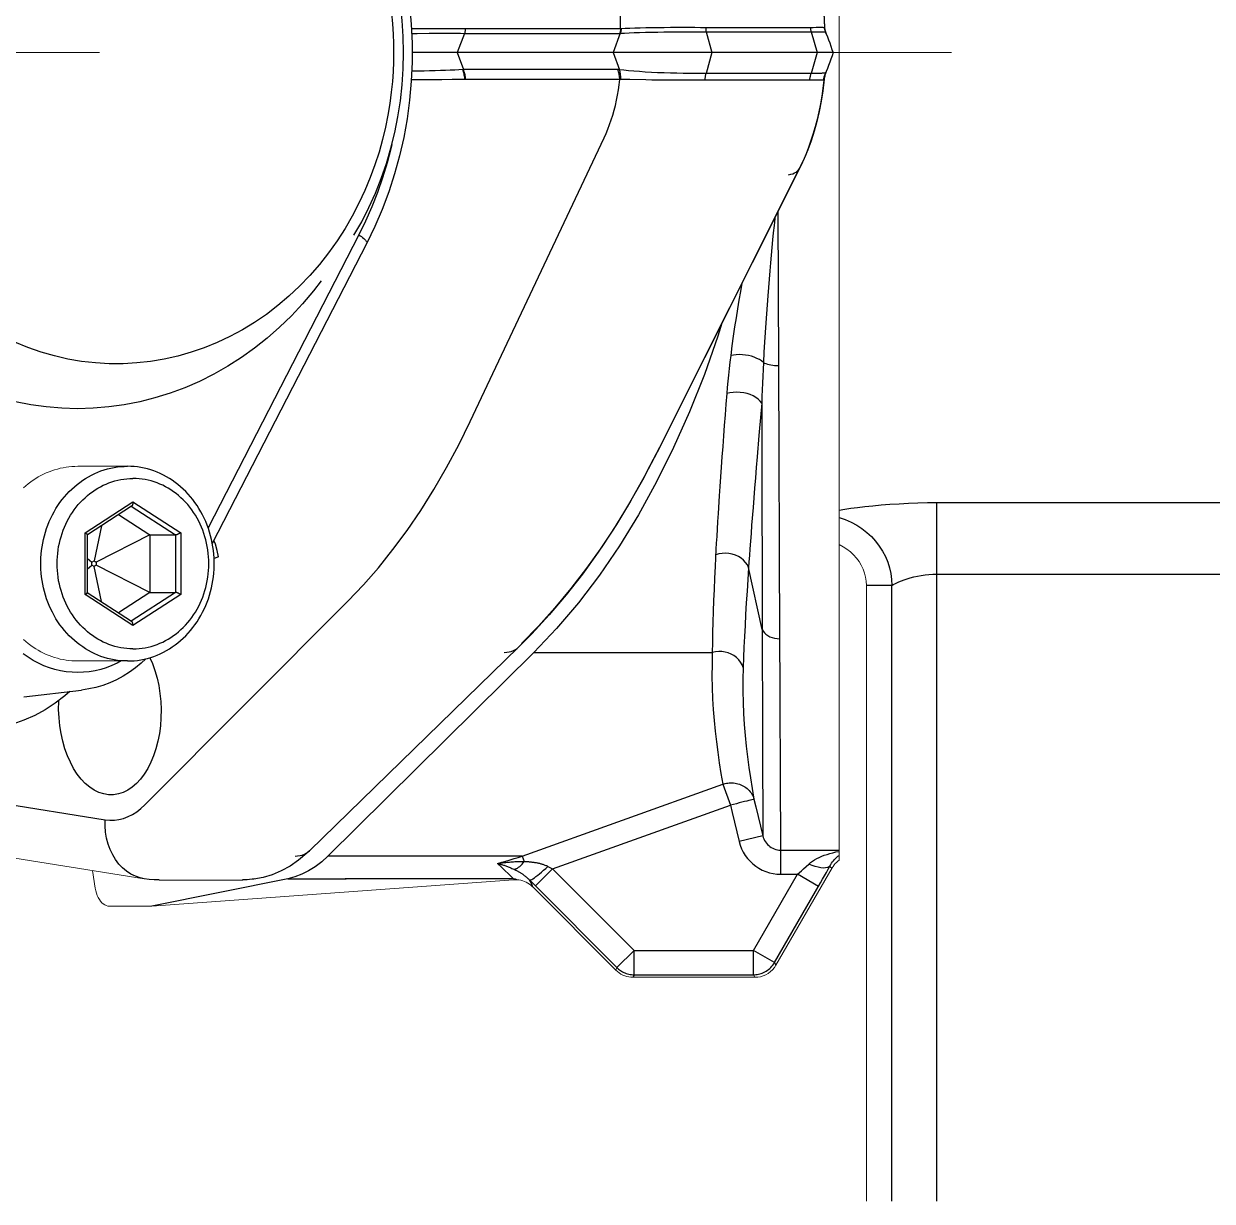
# Model space of a CAD drawing. Header units: millimetres. Extents: x -9869 to 940, y 100 to 694.
# Drawn here: x 488.074 to 488.771, y 176.056 to 176.747 of the extents above; entities that cross this region are included whole.
import ezdxf

# ---------------------------------------------------------------- set-up
doc = ezdxf.new("R2010")
doc.units = ezdxf.units.MM
doc.linetypes.add('CENTER', pattern=[2, 1.25, -0.25, 0.25, -0.25])
for name, color, linetype, lineweight in [('CL', 1, 'CENTER', 9), ('DTM_AXIS', 7, 'Continuous', 9), ('OUTLINE', 6, 'Continuous', 9)]:
    doc.layers.add(name, color=color, linetype=linetype, lineweight=lineweight)

msp = doc.modelspace()

# ---------------------------------------------------------------- linework, layer by layer
at = {"color": 9, "linetype": 'Continuous'}
for p, q in [((488.42412, 176.74467), (488.41592, 177.21045)), ((488.30141, 176.74457), (488.30843, 176.74462)), ((488.30843, 176.74462), (488.31552, 176.74466)), ((488.31552, 176.74466), (488.32216, 176.74468)), ((488.32216, 176.74468), (488.32806, 176.74468)), ((488.33299, 176.74467), (488.42412, 176.74467)), ((488.42412, 176.74467), (488.42443, 176.74467)), ((488.47409, 176.74526), (488.53544, 176.74526)), ((488.53727, 176.7453), (488.53899, 176.74533)), ((488.53899, 176.74533), (488.53978, 176.74533)), ((488.53978, 176.74533), (488.54052, 176.74534)), ((488.54052, 176.74534), (488.54119, 176.74534)), ((488.54119, 176.74534), (488.5418, 176.74533)), ((488.54375, 176.74525), (488.54388, 176.74525)), ((488.33252, 176.74177), (488.3283, 176.73045)), ((488.33252, 176.74177), (488.42359, 176.74178)), ((488.42396, 176.74179), (488.41974, 176.73045)), ((488.42359, 176.74178), (488.42396, 176.74179)), ((488.47431, 176.74262), (488.53602, 176.74261)), ((488.47431, 176.74262), (488.47773, 176.73045)), ((488.53602, 176.74261), (488.53943, 176.73045)), ((488.53738, 176.74266), (488.53827, 176.74268)), ((488.53827, 176.74268), (488.53954, 176.7427)), ((488.53954, 176.7427), (488.54033, 176.74271)), ((488.54033, 176.74271), (488.54107, 176.74271)), ((488.54107, 176.74271), (488.54175, 176.74271)), ((488.54427, 176.7426), (488.54437, 176.74259)), ((488.54437, 176.74258), (488.54444, 176.74258)), ((488.54437, 176.74258), (488.54487, 176.74151)), ((488.3283, 176.73045), (488.332, 176.7205)), ((488.41974, 176.73045), (488.42346, 176.72046)), ((488.47773, 176.73045), (488.47432, 176.7183)), ((488.53943, 176.73045), (488.53602, 176.7183)), ((488.332, 176.7205), (488.33145, 176.72048)), ((488.42256, 176.7205), (488.332, 176.7205)), ((488.53602, 176.7183), (488.47432, 176.7183)), ((488.54106, 176.71825), (488.54051, 176.71824)), ((488.54158, 176.71827), (488.54106, 176.71825)), ((488.54434, 176.71822), (488.54454, 176.71869)), ((488.33306, 176.71471), (488.33272, 176.71469)), ((488.42362, 176.71472), (488.33306, 176.71471)), ((488.53514, 176.71429), (488.47375, 176.71428)), ((488.53708, 176.71424), (488.53514, 176.71429)), ((488.53834, 176.71422), (488.53708, 176.71424)), ((488.54341, 176.71431), (488.54334, 176.71432)), ((488.54353, 176.7143), (488.54341, 176.71431)), ((488.33589, 176.51407), (488.41449, 176.68047)), ((488.53259, 176.67013), (488.53089, 176.66623)), ((488.5291, 176.66247), (488.44558, 176.49606)), ((488.53089, 176.66623), (488.5291, 176.66247)), ((488.5291, 176.66247), (488.52956, 176.66332)), ((488.51645, 176.63718), (488.51682, 176.54687)), ((488.27048, 176.62355), (488.18201, 176.45155)), ((488.51682, 176.54687), (488.51747, 176.38654)), ((488.50695, 176.52483), (488.5064, 176.51851)), ((488.5064, 176.51851), (488.50533, 176.50588)), ((488.44558, 176.49606), (488.44711, 176.4989)), ((488.10986, 176.44877), (488.13791, 176.46695)), ((488.13791, 176.46695), (488.16597, 176.44877)), ((488.60984, 176.46644), (488.95548, 176.46644)), ((488.60984, 176.05647), (488.60984, 176.46644)), ((488.13694, 176.46427), (488.16289, 176.44745)), ((488.10986, 176.41241), (488.10986, 176.44877)), ((488.16289, 176.44745), (488.16289, 176.41373)), ((488.16597, 176.44877), (488.16597, 176.41241)), ((488.18816, 176.43465), (488.18549, 176.43357)), ((488.50726, 176.39199), (488.49928, 176.4284)), ((488.60984, 176.42452), (488.95548, 176.42452)), ((488.58336, 176.41784), (488.56839, 176.41784)), ((488.13791, 176.39424), (488.10986, 176.41241)), ((488.16289, 176.41373), (488.13694, 176.39692)), ((488.16597, 176.41241), (488.13791, 176.39424)), ((488.1449, 176.28907), (488.26408, 176.40855)), ((488.37321, 176.3785), (488.47797, 176.37849)), ((488.51755, 176.36579), (488.51758, 176.35886)), ((488.51758, 176.35886), (488.51764, 176.34506)), ((488.50741, 176.33168), (488.50745, 176.31886)), ((487.87714, 176.31917), (488.12156, 176.28033)), ((488.50745, 176.31886), (488.50749, 176.30664)), ((488.51775, 176.31801), (488.51786, 176.29303)), ((488.50749, 176.30664), (488.50754, 176.29012)), ((488.36643, 176.25902), (488.48417, 176.30118)), ((488.48417, 176.30118), (488.48857, 176.28891)), ((488.50243, 176.2923), (488.5035, 176.28793)), ((488.51786, 176.29303), (488.51794, 176.2771)), ((488.38421, 176.25154), (488.48857, 176.28891)), ((488.48857, 176.28891), (488.48963, 176.28454)), ((488.48963, 176.28454), (488.49376, 176.26755)), ((488.5035, 176.28793), (488.50763, 176.27091)), ((488.50754, 176.29012), (488.5076, 176.27696)), ((488.5076, 176.27696), (488.50763, 176.27091)), ((488.51794, 176.2771), (488.51799, 176.26862)), ((488.50763, 176.27091), (488.49376, 176.26755)), ((488.51799, 176.26862), (488.51804, 176.26252)), ((488.36643, 176.25902), (488.25237, 176.25902)), ((488.36644, 176.25902), (488.36757, 176.25585)), ((488.51804, 176.26252), (488.55246, 176.26252)), ((488.51804, 176.26252), (488.51804, 176.24834)), ((488.55057, 176.2614), (488.55246, 176.26175)), ((488.35188, 176.25472), (488.35298, 176.25487)), ((488.35298, 176.25487), (488.35417, 176.25503)), ((488.37412, 176.24146), (488.38421, 176.25154)), ((488.38144, 176.25296), (488.38421, 176.25154)), ((488.38421, 176.25154), (488.4321, 176.20364)), ((488.53146, 176.25143), (488.53468, 176.25433)), ((488.20494, 176.24506), (488.20224, 176.24496)), ((488.20916, 176.24563), (488.20494, 176.24506)), ((488.22882, 176.24568), (488.26303, 176.24568)), ((488.36132, 176.24557), (488.35951, 176.24738)), ((488.37059, 176.24502), (488.37412, 176.24146)), ((488.50212, 176.20364), (488.52792, 176.24834)), ((488.51804, 176.24834), (488.52792, 176.24834)), ((488.54027, 176.24121), (488.52792, 176.24834)), ((488.37412, 176.24146), (488.42202, 176.19356)), ((488.42202, 176.19356), (488.4321, 176.20364)), ((488.4321, 176.20364), (488.50212, 176.20364)), ((488.4321, 176.18938), (488.4321, 176.20364)), ((488.50212, 176.18938), (488.50212, 176.20364)), ((488.51447, 176.19651), (488.50212, 176.20364)), ((488.51447, 176.19651), (488.51535, 176.19498)), ((488.4321, 176.18938), (488.43147, 176.18785)), ((488.4321, 176.18938), (488.50212, 176.18938))]:
    msp.add_line(p, q, dxfattribs=at)
at = {"color": 7, "linetype": 'Continuous'}
for p, q in [((488.52428, 177.21117), (488.54388, 176.74525)), ((488.54487, 176.74151), (488.54444, 176.74258)), ((488.54487, 176.74151), (488.54555, 176.73976)), ((488.3283, 176.73045), (488.30179, 176.73045)), ((488.5489, 176.73045), (488.3283, 176.73045)), ((488.54487, 176.7194), (488.54463, 176.71881)), ((488.54369, 176.7155), (488.5436, 176.71491)), ((488.5319, 176.66832), (488.5296, 176.6634)), ((488.44711, 176.4989), (488.52956, 176.66332)), ((488.27515, 176.61865), (488.18446, 176.44237)), ((488.44557, 176.49607), (488.43862, 176.48267)), ((488.43976, 176.48478), (488.44711, 176.4989)), ((488.45529, 176.49868), (488.4453, 176.47854)), ((488.43692, 176.47953), (488.42862, 176.46495)), ((488.43803, 176.48158), (488.42996, 176.46723)), ((488.43976, 176.48478), (488.43692, 176.47953)), ((488.42996, 176.46723), (488.42168, 176.4536)), ((488.13713, 176.46439), (488.11114, 176.44755)), ((488.12936, 176.45935), (488.14772, 176.44745)), ((488.42862, 176.46495), (488.41998, 176.4509)), ((488.11934, 176.45286), (488.11508, 176.43228)), ((488.42168, 176.4536), (488.41308, 176.44049)), ((488.11111, 176.4476), (488.11111, 176.41358)), ((488.14772, 176.44745), (488.11638, 176.43143)), ((488.14772, 176.44745), (488.16289, 176.44745)), ((488.14772, 176.44745), (488.14772, 176.41373)), ((488.11111, 176.4338), (488.11378, 176.43143)), ((488.11378, 176.43143), (488.11508, 176.43228)), ((488.11378, 176.42975), (488.11378, 176.43143)), ((488.11508, 176.43228), (488.11638, 176.43143)), ((488.11638, 176.43143), (488.11638, 176.42975)), ((488.11111, 176.42738), (488.11378, 176.42975)), ((488.11508, 176.42891), (488.11378, 176.42975)), ((488.11638, 176.42975), (488.11508, 176.42891)), ((488.11934, 176.40832), (488.11508, 176.42891)), ((488.14772, 176.41373), (488.11638, 176.42975)), ((488.58336, 176.05647), (488.58336, 176.41784)), ((488.11111, 176.41366), (488.13713, 176.39679)), ((488.14772, 176.41373), (488.12936, 176.40183)), ((488.14772, 176.41373), (488.16289, 176.41373)), ((488.37201, 176.38943), (488.36423, 176.38159)), ((488.24152, 176.26212), (488.36423, 176.38159)), ((488.37321, 176.3785), (488.25237, 176.25902)), ((488.0738, 176.35247), (488.10773, 176.35641)), ((488.22882, 176.24568), (488.14895, 176.22966)), ((488.15335, 176.24497), (488.20224, 176.24496)), ((488.20224, 176.24496), (488.20215, 176.24496)), ((488.26303, 176.24568), (488.26244, 176.24557)), ((488.36132, 176.24557), (488.26244, 176.24557))]:
    msp.add_line(p, q, dxfattribs=at)
at = {"color": 9, "linetype": 'Continuous'}
for points in [[(488.52212, 177.21858), (488.5223, 177.21618), (488.52244, 177.21381), (488.54375, 176.74525)], [(488.28957, 176.75357), (488.2902, 176.74731), (488.29064, 176.74138), (488.29087, 176.73576), (488.29089, 176.73045)], [(488.32806, 176.74468), (488.33066, 176.74468), (488.33299, 176.74466)], [(488.33299, 176.74467), (488.33298, 176.74433), (488.33297, 176.744), (488.33294, 176.74367), (488.3329, 176.74335), (488.33284, 176.74302), (488.33278, 176.7427), (488.3327, 176.74239), (488.33262, 176.74208), (488.33252, 176.74177)], [(488.42412, 176.74467), (488.42411, 176.74434), (488.42409, 176.74401), (488.42405, 176.74368), (488.42401, 176.74335), (488.42395, 176.74303), (488.42387, 176.74271), (488.42379, 176.74239), (488.4237, 176.74208), (488.42359, 176.74178)], [(488.42443, 176.74467), (488.42443, 176.74434), (488.42441, 176.74401), (488.42438, 176.74368), (488.42434, 176.74336), (488.42429, 176.74303), (488.42422, 176.74271), (488.42414, 176.7424), (488.42406, 176.74209), (488.42396, 176.74179)], [(488.42443, 176.74467), (488.42684, 176.74477), (488.42954, 176.74487), (488.43248, 176.74496), (488.43563, 176.74504), (488.43897, 176.74511), (488.44246, 176.74518), (488.44606, 176.74523), (488.44973, 176.74527), (488.45343, 176.74531), (488.45713, 176.74533), (488.46077, 176.74534), (488.46433, 176.74534), (488.46776, 176.74532), (488.47102, 176.7453), (488.47409, 176.74526)], [(488.47409, 176.74526), (488.47409, 176.74496), (488.47409, 176.74465), (488.4741, 176.74435), (488.47412, 176.74405), (488.47414, 176.74376), (488.47417, 176.74347), (488.47421, 176.74318), (488.47426, 176.74289), (488.47431, 176.74262)], [(488.53544, 176.74526), (488.5359, 176.74527), (488.53727, 176.7453)], [(488.53544, 176.74526), (488.53548, 176.74495), (488.53552, 176.74465), (488.53557, 176.74435), (488.53562, 176.74405), (488.53569, 176.74376), (488.53576, 176.74347), (488.53584, 176.74318), (488.53592, 176.74289), (488.53602, 176.74261)], [(488.5418, 176.74533), (488.54207, 176.74533), (488.54232, 176.74532), (488.54256, 176.74532), (488.54278, 176.74531), (488.54297, 176.7453), (488.54315, 176.7453), (488.54331, 176.74529), (488.54344, 176.74528), (488.54356, 176.74527), (488.54367, 176.74526), (488.54375, 176.74524)], [(488.54375, 176.74525), (488.54377, 176.74494), (488.5438, 176.74464), (488.54385, 176.74433), (488.5439, 176.74403), (488.54397, 176.74373), (488.54405, 176.74344), (488.54415, 176.74315), (488.54425, 176.74286), (488.54437, 176.74258)], [(488.30154, 176.74172), (488.30473, 176.74175), (488.31179, 176.7418)], [(488.31179, 176.7418), (488.31526, 176.74181), (488.31862, 176.74182), (488.32183, 176.74182), (488.32486, 176.74182), (488.32766, 176.74181), (488.33023, 176.74179), (488.33252, 176.74177)], [(488.42396, 176.74179), (488.42641, 176.74193), (488.42915, 176.74206), (488.43213, 176.74218), (488.43533, 176.74229), (488.43872, 176.74239), (488.44225, 176.74248), (488.4459, 176.74256), (488.44961, 176.74262), (488.45336, 176.74267), (488.4571, 176.7427), (488.46079, 176.74271), (488.4644, 176.74271), (488.46787, 176.7427), (488.47119, 176.74266), (488.47431, 176.74262)], [(488.53602, 176.74262), (488.53648, 176.74263), (488.53738, 176.74266)], [(488.54175, 176.74271), (488.54206, 176.74271), (488.54235, 176.74271), (488.54263, 176.7427), (488.54289, 176.74269), (488.54312, 176.74269), (488.54335, 176.74268), (488.54355, 176.74267), (488.54373, 176.74266), (488.54389, 176.74264), (488.54404, 176.74263), (488.54416, 176.74262), (488.54427, 176.7426)], [(488.29089, 176.73045), (488.29087, 176.7251), (488.29063, 176.71944), (488.29019, 176.71348), (488.28955, 176.70718), (488.28871, 176.70058), (488.28757, 176.69377), (488.28615, 176.68673), (488.28443, 176.67949), (488.28237, 176.67214), (488.27996, 176.66469), (488.2772, 176.65713), (488.27407, 176.64959), (488.27055, 176.64208), (488.26666, 176.63458), (488.2624, 176.62723), (488.25775, 176.62002), (488.25274, 176.61297), (488.24739, 176.60617), (488.24171, 176.59966), (488.23571, 176.59341), (488.22945, 176.58753), (488.22295, 176.58202), (488.21621, 176.57688), (488.20927, 176.57214), (488.20215, 176.5678), (488.19484, 176.56387), (488.18739, 176.56036), (488.17978, 176.55727), (488.17203, 176.5546), (488.16419, 176.55237), (488.15625, 176.55059), (488.14821, 176.54924), (488.14015, 176.54834), (488.13205, 176.5479), (488.12392, 176.54791), (488.11583, 176.54838), (488.10776, 176.54929), (488.09973, 176.55066), (488.0918, 176.55247), (488.08396, 176.55473), (488.07621, 176.55742), (488.06862, 176.56053)], [(488.33145, 176.72048), (488.32926, 176.72035), (488.32683, 176.72023), (488.32419, 176.72011), (488.32137, 176.72), (488.31838, 176.71989), (488.31527, 176.71979), (488.31205, 176.7197), (488.30877, 176.71962), (488.30545, 176.71956), (488.30212, 176.71951), (488.30155, 176.71951)], [(488.33272, 176.71469), (488.33268, 176.71536), (488.33261, 176.71602), (488.33251, 176.71668), (488.33239, 176.71733), (488.33225, 176.71798), (488.33208, 176.71862), (488.33189, 176.71925), (488.33168, 176.71987), (488.33145, 176.72048)], [(488.33306, 176.71471), (488.33304, 176.71538), (488.333, 176.71604), (488.33293, 176.7167), (488.33283, 176.71735), (488.33271, 176.718), (488.33257, 176.71864), (488.3324, 176.71927), (488.33221, 176.71989), (488.332, 176.7205)], [(488.42346, 176.72046), (488.42331, 176.72047), (488.42316, 176.72048), (488.42301, 176.72049), (488.42286, 176.7205), (488.42271, 176.7205), (488.42256, 176.7205)], [(488.42362, 176.71472), (488.4236, 176.71538), (488.42356, 176.71604), (488.42349, 176.7167), (488.42339, 176.71736), (488.42327, 176.718), (488.42313, 176.71864), (488.42296, 176.71927), (488.42277, 176.71989), (488.42256, 176.7205)], [(488.47432, 176.7183), (488.4712, 176.71825), (488.46789, 176.71823), (488.46441, 176.71824), (488.46081, 176.71827), (488.45712, 176.71834), (488.45338, 176.71843), (488.44962, 176.71855), (488.44588, 176.7187), (488.4422, 176.71887), (488.43863, 176.71908), (488.43518, 176.7193), (488.43191, 176.71956), (488.42885, 176.71983), (488.42602, 176.72013), (488.42346, 176.72046)], [(488.42427, 176.71475), (488.42428, 176.7154), (488.42426, 176.71606), (488.42421, 176.71671), (488.42414, 176.71735), (488.42405, 176.71799), (488.42394, 176.71862), (488.4238, 176.71924), (488.42364, 176.71985), (488.42346, 176.72046)], [(488.47375, 176.71428), (488.47378, 176.71475), (488.47381, 176.7152), (488.47386, 176.71566), (488.47391, 176.71611), (488.47398, 176.71656), (488.47405, 176.717), (488.47413, 176.71744), (488.47422, 176.71787), (488.47432, 176.7183)], [(488.53514, 176.71429), (488.5352, 176.71475), (488.53527, 176.7152), (488.53535, 176.71566), (488.53544, 176.71611), (488.53554, 176.71656), (488.53565, 176.717), (488.53576, 176.71744), (488.53589, 176.71787), (488.53602, 176.7183)], [(488.54051, 176.71824), (488.53993, 176.71823), (488.53931, 176.71823), (488.53867, 176.71823), (488.53802, 176.71824), (488.53736, 176.71825), (488.5367, 176.71827), (488.53602, 176.7183)], [(488.54459, 176.71871), (488.54439, 176.71863), (488.54415, 176.71856), (488.54387, 176.7185), (488.54357, 176.71845), (488.54325, 176.7184), (488.54289, 176.71837), (488.54249, 176.71833), (488.54205, 176.7183), (488.54158, 176.71827)], [(488.54334, 176.71432), (488.54341, 176.71482), (488.54349, 176.71532), (488.54359, 176.71581), (488.5437, 176.71631), (488.54384, 176.71679), (488.54399, 176.71728), (488.54415, 176.71775), (488.54434, 176.71822)], [(488.54341, 176.71431), (488.54346, 176.7147), (488.54352, 176.71509), (488.54359, 176.71547), (488.54367, 176.71586), (488.54377, 176.71624), (488.54387, 176.71662), (488.54399, 176.717), (488.54411, 176.71737), (488.54425, 176.71774)], [(488.3093, 176.71457), (488.30584, 176.71457), (488.30133, 176.71458)], [(488.31928, 176.71459), (488.31605, 176.71458), (488.3093, 176.71457)], [(488.33272, 176.71469), (488.33048, 176.71466), (488.32799, 176.71464), (488.32528, 176.71463), (488.31928, 176.71459)], [(488.41449, 176.68047), (488.41562, 176.68299), (488.4167, 176.68558), (488.4177, 176.68823), (488.41864, 176.69096), (488.41952, 176.69376), (488.42032, 176.69661), (488.42106, 176.69952), (488.42172, 176.70249), (488.42231, 176.70549), (488.42282, 176.70853), (488.42326, 176.7116), (488.42362, 176.71472)], [(488.42427, 176.71475), (488.42417, 176.71475), (488.42406, 176.71475), (488.42395, 176.71474), (488.42384, 176.71474), (488.42373, 176.71473), (488.42362, 176.71472)], [(488.42948, 176.71461), (488.42674, 176.71468), (488.42427, 176.71475)], [(488.44245, 176.71437), (488.43897, 176.71443), (488.42948, 176.71461)], [(488.47375, 176.71429), (488.47072, 176.71425), (488.46749, 176.71423), (488.4641, 176.71422), (488.46059, 176.71422), (488.45699, 176.71423), (488.45334, 176.71425), (488.44967, 176.71428), (488.44245, 176.71437)], [(488.54341, 176.71431), (488.54287, 176.70962), (488.5422, 176.70497), (488.54141, 176.70036), (488.5405, 176.69578), (488.53946, 176.69127), (488.53831, 176.68684), (488.53704, 176.6825), (488.53566, 176.67827), (488.53418, 176.67414), (488.53259, 176.67013)], [(488.54334, 176.71432), (488.54318, 176.7143), (488.54298, 176.71428), (488.54274, 176.71427), (488.54246, 176.71425), (488.54215, 176.71424), (488.54181, 176.71423), (488.54142, 176.71422), (488.541, 176.71422), (488.54054, 176.71421), (488.54004, 176.71421), (488.53951, 176.71421), (488.53834, 176.71422)], [(488.28981, 176.6765), (488.28945, 176.67483), (488.28711, 176.66587), (488.28442, 176.65704), (488.28142, 176.64839), (488.27809, 176.63993), (488.27445, 176.63165), (488.27048, 176.62355)], [(488.52279, 176.65884), (488.52405, 176.65908), (488.5252, 176.65942), (488.52623, 176.65986), (488.52715, 176.66038), (488.52793, 176.661), (488.52859, 176.66169), (488.5291, 176.66247)], [(488.51471, 176.63371), (488.51462, 176.63293), (488.51419, 176.62893), (488.51376, 176.62481), (488.51334, 176.62056), (488.51291, 176.61618), (488.51249, 176.6117), (488.51208, 176.6071), (488.51167, 176.6024), (488.51127, 176.59758), (488.51087, 176.59267), (488.51048, 176.58765), (488.5101, 176.5825), (488.50972, 176.57722), (488.50935, 176.57182), (488.50899, 176.56626), (488.50864, 176.56053), (488.5083, 176.55466), (488.50798, 176.54866)], [(488.27048, 176.62355), (488.27129, 176.623), (488.27205, 176.62247), (488.27273, 176.62194), (488.27335, 176.62144), (488.27388, 176.62095), (488.27433, 176.62049), (488.27469, 176.62006), (488.27496, 176.61967), (488.27513, 176.61931), (488.27521, 176.619), (488.27518, 176.61874), (488.27515, 176.61865)], [(488.24835, 176.59654), (488.2438, 176.59059), (488.23749, 176.58311), (488.23089, 176.57601), (488.22398, 176.56929), (488.21677, 176.56295), (488.20931, 176.55701), (488.20157, 176.55149), (488.19357, 176.54638), (488.18538, 176.54173), (488.17699, 176.53754), (488.1684, 176.5338), (488.15968, 176.53056), (488.15083, 176.52781), (488.14186, 176.52554), (488.13282, 176.52378), (488.12371, 176.52252), (488.11455, 176.52176), (488.10538, 176.52152), (488.09621, 176.52178), (488.08704, 176.52255), (488.07794, 176.52382), (488.0689, 176.52559)], [(488.49541, 176.59522), (488.49539, 176.5951), (488.49449, 176.5902), (488.49361, 176.58519), (488.49274, 176.58007), (488.49189, 176.57485), (488.49107, 176.56949), (488.49029, 176.56401), (488.48952, 176.55841), (488.48878, 176.5527)], [(488.48878, 176.5527), (488.48831, 176.54884), (488.48788, 176.54504), (488.48749, 176.54129), (488.48712, 176.5376), (488.48679, 176.53395), (488.48648, 176.53035)], [(488.50798, 176.54866), (488.50688, 176.54953), (488.5056, 176.55034), (488.50418, 176.55107), (488.50262, 176.55171), (488.50096, 176.55225), (488.49922, 176.55268), (488.49743, 176.553), (488.49563, 176.55319), (488.49383, 176.55325), (488.49207, 176.55319), (488.49037, 176.553), (488.48878, 176.5527)], [(488.50798, 176.54866), (488.50777, 176.54459), (488.50758, 176.54056), (488.5074, 176.53657), (488.50724, 176.53262), (488.50709, 176.52871), (488.50695, 176.52483)], [(488.50798, 176.54866), (488.50868, 176.5483), (488.50948, 176.54798), (488.51036, 176.54769), (488.51132, 176.54744), (488.51234, 176.54724), (488.51341, 176.54707), (488.51453, 176.54696), (488.51567, 176.54689), (488.51682, 176.54687)], [(488.48648, 176.53035), (488.48599, 176.52414), (488.4855, 176.51794), (488.48503, 176.51175), (488.48455, 176.50554), (488.48409, 176.49934), (488.48364, 176.49326), (488.48321, 176.48729)], [(488.50695, 176.52483), (488.50608, 176.52601), (488.50495, 176.52711), (488.50358, 176.52812), (488.50201, 176.52901), (488.50027, 176.52976), (488.49838, 176.53036), (488.4964, 176.5308), (488.49436, 176.53107), (488.49231, 176.53116), (488.49028, 176.53106), (488.48833, 176.53079), (488.48648, 176.53035)], [(488.50695, 176.52483), (488.50699, 176.50841), (488.50702, 176.49235), (488.50706, 176.47667), (488.50709, 176.46139)], [(488.26408, 176.40855), (488.27316, 176.41808), (488.28198, 176.42817), (488.29053, 176.43882), (488.29883, 176.45006), (488.30686, 176.46187), (488.31459, 176.47418), (488.322, 176.48697), (488.3291, 176.50027), (488.33589, 176.51407)], [(488.50533, 176.50588), (488.50426, 176.49322), (488.50375, 176.48702), (488.50325, 176.48093), (488.50277, 176.47495), (488.50231, 176.46918), (488.50187, 176.4636)], [(488.48321, 176.48729), (488.4824, 176.47577), (488.48203, 176.47031)], [(488.48203, 176.47031), (488.48136, 176.46001), (488.48106, 176.45525), (488.48054, 176.44653)], [(488.55246, 176.46205), (488.55572, 176.46255), (488.55932, 176.46306), (488.56326, 176.46358), (488.56756, 176.46409), (488.5722, 176.46458), (488.5771, 176.46503), (488.58224, 176.46544), (488.5876, 176.46579), (488.59308, 176.46607), (488.59863, 176.46628), (488.60422, 176.4664), (488.60984, 176.46644)], [(488.50187, 176.4636), (488.50106, 176.45309), (488.50069, 176.44823)], [(488.50709, 176.46139), (488.50716, 176.43216), (488.50719, 176.41826), (488.50722, 176.40486)], [(488.48054, 176.44653), (488.48031, 176.44267), (488.48011, 176.43911), (488.47959, 176.42892)], [(488.50069, 176.44823), (488.50004, 176.43932), (488.49976, 176.43539), (488.4995, 176.43175)], [(488.18816, 176.43465), (488.18739, 176.43835), (488.1863, 176.442), (488.18542, 176.44423)], [(488.49928, 176.4284), (488.49854, 176.4299), (488.49755, 176.4313), (488.49633, 176.43259), (488.4949, 176.43374), (488.49329, 176.43472), (488.49154, 176.43552), (488.48968, 176.43612), (488.48773, 176.4365), (488.48575, 176.43667), (488.48376, 176.43661), (488.48182, 176.43634), (488.47995, 176.43585)], [(488.4995, 176.43175), (488.4988, 176.42132), (488.49835, 176.41436), (488.49793, 176.40753), (488.49754, 176.40084), (488.49718, 176.3943), (488.49686, 176.38791), (488.49657, 176.38166), (488.49631, 176.37558), (488.49609, 176.36968)], [(488.47959, 176.42892), (488.47926, 176.42211), (488.47897, 176.41544), (488.47871, 176.40891), (488.47849, 176.40252), (488.4783, 176.39627), (488.47815, 176.39018), (488.47804, 176.38426), (488.47797, 176.37849)], [(488.58337, 176.41784), (488.58418, 176.41829), (488.58513, 176.41878), (488.58625, 176.4193), (488.58753, 176.41986), (488.58896, 176.42046), (488.59055, 176.42106), (488.5923, 176.42166), (488.59419, 176.42226), (488.59621, 176.4228), (488.59833, 176.42329), (488.60056, 176.42372), (488.60284, 176.42407), (488.60515, 176.42431), (488.60749, 176.42446), (488.60984, 176.42452)], [(488.50722, 176.40486), (488.50727, 176.38527), (488.50729, 176.37853), (488.50731, 176.37176), (488.50732, 176.36501), (488.50734, 176.35828), (488.50736, 176.35156)], [(488.50726, 176.39199), (488.50781, 176.39097), (488.50855, 176.39002), (488.50947, 176.38915), (488.51055, 176.38838), (488.51176, 176.38774), (488.51309, 176.38722), (488.5145, 176.38684), (488.51597, 176.38662), (488.51747, 176.38654)], [(488.35584, 176.3785), (488.35729, 176.37856), (488.35867, 176.37876), (488.35999, 176.3791), (488.36123, 176.37956), (488.36237, 176.38016), (488.36342, 176.38088), (488.36423, 176.38159)], [(488.51747, 176.38654), (488.5175, 176.37966), (488.51755, 176.36579)], [(488.13094, 176.37348), (488.1286, 176.37221), (488.12544, 176.37076), (488.12223, 176.36953), (488.11894, 176.36852), (488.11563, 176.36773), (488.11228, 176.36717), (488.10891, 176.36682), (488.10553, 176.36671), (488.10216, 176.36682), (488.09878, 176.36716), (488.09543, 176.36772), (488.09212, 176.3685), (488.08884, 176.36951), (488.08562, 176.37073), (488.08246, 176.37218), (488.07937, 176.37384), (488.0764, 176.37569), (488.07354, 176.37773)], [(488.47797, 176.37849), (488.47781, 176.3715), (488.47779, 176.36464), (488.4779, 176.35792), (488.47815, 176.35136), (488.47854, 176.34493), (488.47904, 176.33858), (488.47963, 176.3323), (488.48034, 176.32609), (488.48115, 176.31988), (488.48206, 176.31365), (488.48306, 176.30741), (488.48417, 176.30118)], [(488.49609, 176.36968), (488.49544, 176.3713), (488.49456, 176.37283), (488.49346, 176.37424), (488.49216, 176.37551), (488.49069, 176.37662), (488.48907, 176.37753), (488.48733, 176.37825), (488.4855, 176.37875), (488.48362, 176.37903), (488.48171, 176.37908), (488.47982, 176.3789), (488.47797, 176.3785)], [(488.49609, 176.36968), (488.49595, 176.36261), (488.49594, 176.35578), (488.49606, 176.34914), (488.49633, 176.34261), (488.49673, 176.33616), (488.49723, 176.3298), (488.49784, 176.32353), (488.49856, 176.31729), (488.49938, 176.31107), (488.5003, 176.30484), (488.50131, 176.29859), (488.50243, 176.2923)], [(488.50736, 176.35156), (488.5074, 176.33825), (488.50741, 176.33168)], [(488.51764, 176.34506), (488.51769, 176.3314), (488.51772, 176.32466), (488.51775, 176.31801)], [(488.48417, 176.30118), (488.48486, 176.30139), (488.48558, 176.30157), (488.48633, 176.30172), (488.48712, 176.30184), (488.48793, 176.30192), (488.48875, 176.30195), (488.4896, 176.30195), (488.49045, 176.30189), (488.49131, 176.30179), (488.49217, 176.30163), (488.49303, 176.30143), (488.49387, 176.30117), (488.4947, 176.30086), (488.49551, 176.30051), (488.49629, 176.3001), (488.49703, 176.29965), (488.49775, 176.29916), (488.49843, 176.29862), (488.49906, 176.29804), (488.49966, 176.29743), (488.5002, 176.29678), (488.5007, 176.29609), (488.50116, 176.29538), (488.50156, 176.29465), (488.5019, 176.29388), (488.50219, 176.2931), (488.50243, 176.2923)], [(488.50243, 176.2923), (488.50225, 176.29233), (488.50187, 176.29223), (488.50127, 176.29202), (488.50046, 176.2918), (488.49944, 176.29158), (488.49824, 176.29128), (488.49689, 176.29093), (488.49539, 176.29059), (488.49379, 176.29019), (488.49209, 176.28974), (488.49034, 176.2893), (488.48857, 176.28891)], [(488.12156, 176.28033), (488.12429, 176.28006), (488.12699, 176.2801), (488.12968, 176.28046), (488.13236, 176.28114), (488.13502, 176.28214), (488.13761, 176.28343), (488.14011, 176.28501), (488.14254, 176.2869), (488.1449, 176.28907)], [(488.14447, 176.2457), (488.14221, 176.24618), (488.13941, 176.24712), (488.13673, 176.24842), (488.13419, 176.25008), (488.13183, 176.25206), (488.12965, 176.25435), (488.1277, 176.25693), (488.12599, 176.25976), (488.12453, 176.26283), (488.12335, 176.26608), (488.12245, 176.2695), (488.12185, 176.27304), (488.12155, 176.27666), (488.12156, 176.28033)], [(488.50763, 176.27091), (488.5079, 176.26997), (488.50825, 176.26905), (488.50867, 176.26818), (488.50917, 176.26734), (488.50974, 176.26656), (488.51037, 176.26583), (488.51107, 176.26516), (488.51181, 176.26456), (488.51261, 176.26403), (488.51345, 176.26358), (488.51432, 176.2632), (488.51523, 176.2629), (488.51615, 176.26269), (488.51709, 176.26256), (488.51804, 176.26252)], [(488.49376, 176.26755), (488.49439, 176.26538), (488.4952, 176.2633), (488.49618, 176.26131), (488.49734, 176.25941), (488.49867, 176.2576), (488.50014, 176.25594), (488.50176, 176.25441), (488.50351, 176.25303), (488.50537, 176.25181), (488.50732, 176.25077), (488.50937, 176.2499), (488.51147, 176.24922), (488.51361, 176.24874), (488.5158, 176.24844), (488.51804, 176.24834)], [(488.23313, 176.25902), (488.23457, 176.25908), (488.23596, 176.25928), (488.23727, 176.25962), (488.23851, 176.26009), (488.23966, 176.26069), (488.24071, 176.26141), (488.24151, 176.26211)], [(488.35188, 176.25472), (488.35434, 176.25538), (488.35678, 176.25607), (488.35922, 176.25677), (488.36164, 176.2575), (488.36404, 176.25825), (488.36643, 176.25902)], [(488.53468, 176.25433), (488.53571, 176.25519), (488.53683, 176.25601), (488.53803, 176.25679), (488.53933, 176.25753), (488.54071, 176.25822), (488.54217, 176.25887), (488.54371, 176.25947), (488.54532, 176.26002), (488.547, 176.26053), (488.54875, 176.26099), (488.55057, 176.2614)], [(488.54749, 176.25401), (488.54798, 176.2548), (488.54852, 176.25556), (488.54909, 176.25629), (488.5497, 176.25698), (488.55034, 176.25765), (488.55102, 176.25828), (488.55172, 176.25887), (488.55246, 176.25943)], [(488.35188, 176.25472), (488.35221, 176.25464), (488.35255, 176.25454), (488.35291, 176.25444), (488.35328, 176.25434), (488.35366, 176.25423), (488.35405, 176.25411), (488.35446, 176.25399), (488.35488, 176.25386), (488.35531, 176.25372), (488.35575, 176.25357), (488.35621, 176.25342), (488.35668, 176.25325), (488.35716, 176.25308), (488.35766, 176.25289), (488.35817, 176.2527), (488.35869, 176.25249), (488.35923, 176.25227), (488.35978, 176.25204), (488.36035, 176.2518), (488.36093, 176.25154), (488.36152, 176.25126)], [(488.35951, 176.24738), (488.35812, 176.24875), (488.35639, 176.25043), (488.35431, 176.25242), (488.35188, 176.25472)], [(488.35417, 176.25503), (488.35479, 176.2551), (488.35544, 176.25518), (488.3561, 176.25525), (488.35678, 176.25532), (488.35749, 176.25539), (488.35821, 176.25546), (488.35896, 176.25552), (488.35972, 176.25558), (488.36051, 176.25564), (488.36132, 176.25569), (488.36215, 176.25574), (488.363, 176.25578), (488.36387, 176.25581), (488.36477, 176.25584), (488.36568, 176.25585), (488.36661, 176.25585), (488.36757, 176.25585)], [(488.36152, 176.25126), (488.36218, 176.2514), (488.36285, 176.25164), (488.36353, 176.25197), (488.36422, 176.2524), (488.36491, 176.25293), (488.36559, 176.25354), (488.36627, 176.25423), (488.36693, 176.255), (488.36757, 176.25585)], [(488.36152, 176.25126), (488.36182, 176.25112), (488.36212, 176.25097), (488.36243, 176.25081), (488.36276, 176.25065), (488.36309, 176.25048), (488.36342, 176.2503), (488.36377, 176.25011), (488.36411, 176.24992), (488.36446, 176.24972), (488.3648, 176.24952), (488.36514, 176.24932), (488.36547, 176.24911), (488.36579, 176.24891), (488.3661, 176.24871), (488.36641, 176.2485), (488.36671, 176.2483), (488.367, 176.2481), (488.36728, 176.24789), (488.36756, 176.24768), (488.36784, 176.24748), (488.36811, 176.24726), (488.36838, 176.24705), (488.36864, 176.24683), (488.36891, 176.24661), (488.36918, 176.24637), (488.36945, 176.24613), (488.36972, 176.24588), (488.37001, 176.24561), (488.3703, 176.24532), (488.37059, 176.24502)], [(488.36757, 176.25585), (488.36803, 176.25583), (488.3685, 176.25581), (488.36898, 176.25579), (488.36948, 176.25576), (488.36999, 176.25572), (488.37051, 176.25568), (488.37104, 176.25564), (488.37158, 176.25558), (488.37211, 176.25552), (488.37264, 176.25546), (488.37316, 176.25539), (488.37367, 176.25531), (488.37417, 176.25523), (488.37465, 176.25514), (488.37512, 176.25505), (488.37558, 176.25496), (488.37603, 176.25486), (488.37646, 176.25476), (488.37689, 176.25465), (488.37731, 176.25454), (488.37772, 176.25442), (488.37813, 176.2543), (488.37853, 176.25417), (488.37894, 176.25403), (488.37934, 176.25389), (488.37975, 176.25373), (488.38016, 176.25356), (488.38058, 176.25338), (488.381, 176.25318), (488.38144, 176.25296)], [(488.37059, 176.24502), (488.3709, 176.24498), (488.37136, 176.24509), (488.37195, 176.24534), (488.37267, 176.24574), (488.37351, 176.24627), (488.37445, 176.24693), (488.37548, 176.24772), (488.37659, 176.2486), (488.37775, 176.24959), (488.37896, 176.25065), (488.3802, 176.25178), (488.38144, 176.25296)], [(488.51447, 176.19651), (488.54148, 176.24332), (488.54266, 176.24538), (488.54381, 176.2474), (488.54492, 176.24938), (488.54599, 176.25131), (488.54749, 176.25401)], [(488.52792, 176.24834), (488.52913, 176.24938), (488.53031, 176.25042), (488.53146, 176.25143)], [(488.54703, 176.2532), (488.54642, 176.25265), (488.54557, 176.25226), (488.54448, 176.25204), (488.54319, 176.252), (488.54171, 176.25214), (488.54009, 176.25245), (488.53835, 176.25292), (488.53654, 176.25355), (488.53468, 176.25433)], [(488.37234, 176.24106), (488.37236, 176.2414), (488.37225, 176.24186), (488.37202, 176.24246), (488.37167, 176.24318), (488.37119, 176.24404), (488.37059, 176.24502)], [(488.42202, 176.19356), (488.42249, 176.19311), (488.42299, 176.19267), (488.42353, 176.19225), (488.4241, 176.19184), (488.4247, 176.19146), (488.42534, 176.19109), (488.426, 176.19076), (488.4267, 176.19045), (488.42742, 176.19018), (488.42816, 176.18994), (488.42892, 176.18975), (488.4297, 176.18959), (488.43049, 176.18948), (488.43129, 176.18941), (488.4321, 176.18938)], [(488.50212, 176.18938), (488.50282, 176.1894), (488.50354, 176.18946), (488.50428, 176.18955), (488.50503, 176.18969), (488.5058, 176.18987), (488.50657, 176.1901), (488.50733, 176.19038), (488.5081, 176.19071), (488.50885, 176.19108), (488.50959, 176.19151), (488.51032, 176.19199), (488.51101, 176.19251), (488.51168, 176.19308), (488.51232, 176.19369), (488.51292, 176.19434), (488.51348, 176.19503), (488.514, 176.19576), (488.51447, 176.19651)]]:
    msp.add_lwpolyline(points, dxfattribs=at)
at = {"color": 7, "linetype": 'Continuous'}
for points in [[(488.27515, 176.84226), (488.2799, 176.83246), (488.28421, 176.82241), (488.28807, 176.81213), (488.29148, 176.80165), (488.29441, 176.79099), (488.29686, 176.78019), (488.29883, 176.76926), (488.30031, 176.75824), (488.3013, 176.74714), (488.30179, 176.73601), (488.30179, 176.72487), (488.3013, 176.71373), (488.30031, 176.70264), (488.29882, 176.69162), (488.29685, 176.6807), (488.2944, 176.66989), (488.29147, 176.65924), (488.28807, 176.64877), (488.28421, 176.63849), (488.2799, 176.62844), (488.27515, 176.61865)], [(488.29674, 176.73045), (488.29653, 176.73992), (488.29591, 176.74937), (488.29487, 176.75878), (488.29342, 176.76811), (488.29156, 176.77735), (488.2893, 176.78648), (488.28664, 176.79548), (488.28359, 176.80431), (488.28015, 176.81297), (488.27634, 176.82143), (488.27217, 176.82968)], [(488.54388, 176.74525), (488.5439, 176.74495), (488.54392, 176.74465), (488.54396, 176.74435), (488.54402, 176.74405), (488.54408, 176.74375), (488.54415, 176.74345), (488.54424, 176.74316), (488.54433, 176.74287), (488.54444, 176.74258)], [(488.54555, 176.73976), (488.54622, 176.73797), (488.54689, 176.73615), (488.54757, 176.73429), (488.54823, 176.73239), (488.5489, 176.73045)], [(488.26764, 176.62325), (488.27218, 176.63125), (488.27636, 176.6395), (488.28017, 176.64796), (488.2836, 176.65662), (488.28665, 176.66546), (488.28931, 176.67445), (488.29157, 176.68358), (488.29342, 176.69282), (488.29487, 176.70215), (488.29591, 176.71154), (488.29653, 176.72099), (488.29674, 176.73045)], [(488.5489, 176.73045), (488.54824, 176.72852), (488.54757, 176.72663), (488.5469, 176.72477), (488.54622, 176.72294), (488.54555, 176.72115), (488.54487, 176.7194)], [(488.54424, 176.71773), (488.54408, 176.71719), (488.54393, 176.71664), (488.5438, 176.71608), (488.54369, 176.7155)], [(488.54463, 176.71881), (488.54455, 176.7186), (488.54448, 176.7184), (488.54441, 176.71822), (488.54435, 176.71804), (488.54429, 176.71788), (488.54424, 176.71773)], [(488.5436, 176.71491), (488.54279, 176.70806), (488.54184, 176.70194), (488.54068, 176.69596), (488.53931, 176.69007), (488.53773, 176.68432), (488.53596, 176.67877), (488.53402, 176.67344), (488.5319, 176.66832)], [(488.48365, 176.57177), (488.48124, 176.56402), (488.4733, 176.5415), (488.46465, 176.51973), (488.45529, 176.49868)], [(488.13467, 176.37348), (488.1327, 176.37352), (488.13073, 176.37365), (488.12876, 176.37386), (488.12681, 176.37416), (488.12486, 176.37455), (488.12293, 176.37501), (488.12102, 176.37557), (488.11913, 176.3762), (488.11726, 176.37692), (488.11542, 176.37772), (488.11361, 176.3786), (488.11183, 176.37955), (488.11008, 176.38058), (488.10838, 176.38169), (488.10671, 176.38287), (488.10508, 176.38412), (488.10349, 176.38545), (488.10196, 176.38684), (488.10047, 176.38829), (488.09904, 176.38981), (488.09765, 176.3914), (488.09633, 176.39304), (488.09506, 176.39473), (488.09385, 176.39648), (488.0927, 176.39829), (488.09162, 176.40014), (488.0906, 176.40203), (488.08964, 176.40397), (488.08876, 176.40595), (488.08794, 176.40797), (488.0872, 176.41002), (488.08652, 176.4121), (488.08592, 176.41421), (488.08539, 176.41634), (488.08493, 176.4185), (488.08455, 176.42067), (488.08425, 176.42286), (488.08402, 176.42506), (488.08387, 176.42727), (488.08379, 176.42948), (488.08379, 176.4317), (488.08387, 176.43391), (488.08402, 176.43612), (488.08425, 176.43832), (488.08455, 176.44051), (488.08493, 176.44268), (488.08539, 176.44484), (488.08592, 176.44697), (488.08652, 176.44908), (488.0872, 176.45116), (488.08794, 176.45321), (488.08876, 176.45523), (488.08964, 176.45721), (488.0906, 176.45915), (488.09162, 176.46105), (488.0927, 176.4629), (488.09385, 176.4647), (488.09506, 176.46645), (488.09633, 176.46815), (488.09765, 176.46979), (488.09904, 176.47137), (488.10047, 176.47289), (488.10196, 176.47435), (488.10349, 176.47574), (488.10508, 176.47706), (488.10671, 176.47831), (488.10838, 176.47949), (488.11008, 176.4806), (488.11183, 176.48163), (488.11361, 176.48259), (488.11542, 176.48347), (488.11726, 176.48426), (488.11913, 176.48498), (488.12102, 176.48562), (488.12293, 176.48617), (488.12486, 176.48664), (488.12681, 176.48702), (488.12876, 176.48732), (488.13073, 176.48754), (488.1327, 176.48766), (488.13467, 176.48771)], [(488.13467, 176.37348), (488.13664, 176.37352), (488.13861, 176.37365), (488.14058, 176.37386), (488.14253, 176.37416), (488.14448, 176.37455), (488.14641, 176.37501), (488.14832, 176.37557), (488.15021, 176.3762), (488.15208, 176.37692), (488.15392, 176.37772), (488.15573, 176.3786), (488.15751, 176.37955), (488.15926, 176.38058), (488.16097, 176.38169), (488.16264, 176.38287), (488.16426, 176.38412), (488.16585, 176.38545), (488.16738, 176.38684), (488.16887, 176.38829), (488.17031, 176.38981), (488.17169, 176.3914), (488.17301, 176.39304), (488.17428, 176.39473), (488.17549, 176.39648), (488.17664, 176.39829), (488.17772, 176.40014), (488.17874, 176.40203), (488.1797, 176.40397), (488.18058, 176.40595), (488.1814, 176.40797), (488.18215, 176.41002), (488.18282, 176.4121), (488.18342, 176.41421), (488.18395, 176.41634), (488.18441, 176.4185), (488.18479, 176.42067), (488.18509, 176.42286), (488.18532, 176.42506), (488.18548, 176.42727), (488.18555, 176.42948), (488.18555, 176.4317), (488.18548, 176.43391), (488.18532, 176.43612), (488.18509, 176.43832), (488.18479, 176.44051), (488.18441, 176.44268), (488.18395, 176.44484), (488.18342, 176.44697), (488.18282, 176.44908), (488.18215, 176.45116), (488.1814, 176.45321), (488.18058, 176.45523), (488.1797, 176.45721), (488.17874, 176.45915), (488.17772, 176.46105), (488.17664, 176.4629), (488.17549, 176.4647), (488.17428, 176.46645), (488.17301, 176.46815), (488.17169, 176.46979), (488.17031, 176.47137), (488.16887, 176.47289), (488.16738, 176.47435), (488.16585, 176.47574), (488.16426, 176.47706), (488.16264, 176.47831), (488.16097, 176.47949), (488.15926, 176.4806), (488.15751, 176.48163), (488.15573, 176.48259), (488.15392, 176.48347), (488.15208, 176.48426), (488.15021, 176.48498), (488.14832, 176.48562), (488.14641, 176.48617), (488.14448, 176.48664), (488.14253, 176.48702), (488.14058, 176.48732), (488.13861, 176.48754), (488.13664, 176.48766), (488.13467, 176.48771)], [(488.13791, 176.38061), (488.13611, 176.38066), (488.13432, 176.38078), (488.13254, 176.38098), (488.13077, 176.38126), (488.129, 176.38163), (488.12726, 176.38207), (488.12552, 176.38259), (488.12381, 176.38319), (488.12212, 176.38386), (488.12046, 176.38461), (488.11882, 176.38544), (488.11722, 176.38634), (488.11565, 176.38731), (488.11411, 176.38835), (488.11262, 176.38946), (488.11116, 176.39064), (488.10975, 176.39188), (488.10838, 176.39318), (488.10707, 176.39455), (488.1058, 176.39597), (488.10458, 176.39745), (488.10342, 176.39898), (488.10231, 176.40057), (488.10126, 176.4022), (488.10028, 176.40388), (488.09935, 176.4056), (488.09848, 176.40737), (488.09768, 176.40917), (488.09695, 176.411), (488.09628, 176.41287), (488.09567, 176.41476), (488.09514, 176.41669), (488.09468, 176.41863), (488.09428, 176.42059), (488.09396, 176.42258), (488.09371, 176.42457), (488.09353, 176.42657), (488.09342, 176.42858), (488.09338, 176.43059), (488.09342, 176.4326), (488.09353, 176.43461), (488.09371, 176.43662), (488.09396, 176.43861), (488.09428, 176.44059), (488.09468, 176.44255), (488.09514, 176.44449), (488.09567, 176.44642), (488.09628, 176.44831), (488.09695, 176.45018), (488.09768, 176.45202), (488.09848, 176.45382), (488.09935, 176.45558), (488.10028, 176.4573), (488.10126, 176.45898), (488.10231, 176.46061), (488.10342, 176.4622), (488.10458, 176.46373), (488.1058, 176.46521), (488.10707, 176.46664), (488.10838, 176.468), (488.10975, 176.4693), (488.11116, 176.47055), (488.11262, 176.47172), (488.11411, 176.47283), (488.11565, 176.47387), (488.11722, 176.47484), (488.11882, 176.47574), (488.12046, 176.47657), (488.12212, 176.47732), (488.12381, 176.478), (488.12552, 176.4786), (488.12726, 176.47912), (488.129, 176.47956), (488.13077, 176.47992), (488.13254, 176.4802), (488.13432, 176.48041), (488.13611, 176.48053), (488.13791, 176.48057)], [(488.13791, 176.38061), (488.13971, 176.38066), (488.1415, 176.38078), (488.14328, 176.38098), (488.14505, 176.38126), (488.14682, 176.38163), (488.14857, 176.38207), (488.1503, 176.38259), (488.15201, 176.38319), (488.1537, 176.38386), (488.15537, 176.38461), (488.157, 176.38544), (488.15861, 176.38634), (488.16018, 176.38731), (488.16171, 176.38835), (488.16321, 176.38946), (488.16466, 176.39064), (488.16608, 176.39188), (488.16744, 176.39318), (488.16876, 176.39455), (488.17003, 176.39597), (488.17124, 176.39745), (488.1724, 176.39898), (488.17351, 176.40057), (488.17456, 176.4022), (488.17555, 176.40388), (488.17648, 176.4056), (488.17734, 176.40737), (488.17814, 176.40917), (488.17888, 176.411), (488.17955, 176.41287), (488.18015, 176.41476), (488.18068, 176.41669), (488.18115, 176.41863), (488.18154, 176.42059), (488.18186, 176.42258), (488.18212, 176.42457), (488.1823, 176.42657), (488.18241, 176.42858), (488.18244, 176.43059), (488.18241, 176.4326), (488.1823, 176.43461), (488.18212, 176.43662), (488.18186, 176.43861), (488.18154, 176.44059), (488.18115, 176.44255), (488.18068, 176.44449), (488.18015, 176.44642), (488.17955, 176.44831), (488.17888, 176.45018), (488.17814, 176.45202), (488.17734, 176.45382), (488.17648, 176.45558), (488.17555, 176.4573), (488.17456, 176.45898), (488.17351, 176.46061), (488.1724, 176.4622), (488.17124, 176.46373), (488.17003, 176.46521), (488.16876, 176.46664), (488.16744, 176.468), (488.16608, 176.4693), (488.16466, 176.47055), (488.16321, 176.47172), (488.16171, 176.47283), (488.16018, 176.47387), (488.15861, 176.47484), (488.157, 176.47574), (488.15537, 176.47657), (488.1537, 176.47732), (488.15201, 176.478), (488.1503, 176.4786), (488.14857, 176.47912), (488.14682, 176.47956), (488.14505, 176.47992), (488.14328, 176.4802), (488.1415, 176.48041), (488.13971, 176.48053), (488.13791, 176.48057)], [(488.4453, 176.47854), (488.43468, 176.45932), (488.42344, 176.441), (488.41166, 176.42374), (488.39937, 176.4076), (488.38656, 176.39252), (488.37321, 176.3785)], [(488.13791, 176.46695), (488.13791, 176.46673), (488.1379, 176.46652), (488.13788, 176.46631), (488.13786, 176.46611), (488.13783, 176.46591), (488.13779, 176.46572), (488.13775, 176.46554), (488.13771, 176.46538), (488.13766, 176.46522), (488.1376, 176.46507), (488.13755, 176.46494), (488.13749, 176.46482), (488.13742, 176.46471), (488.13736, 176.46461), (488.13729, 176.46453), (488.13722, 176.46446), (488.13715, 176.46441), (488.13713, 176.46439)], [(488.55246, 176.45775), (488.55602, 176.45652), (488.55945, 176.455), (488.56272, 176.45321), (488.56581, 176.45118), (488.56871, 176.44891), (488.57138, 176.44643), (488.57381, 176.44375), (488.57601, 176.44091), (488.57793, 176.4379), (488.57958, 176.43476), (488.58094, 176.43151), (488.58201, 176.42816), (488.58276, 176.42476), (488.58322, 176.42131), (488.58336, 176.41784)], [(488.10986, 176.44877), (488.11002, 176.44866), (488.11018, 176.44856), (488.11032, 176.44845), (488.11045, 176.44835), (488.11058, 176.44825), (488.11068, 176.44816), (488.11078, 176.44807), (488.11087, 176.44798), (488.11094, 176.4479), (488.111, 176.44783), (488.11104, 176.44776), (488.11108, 176.4477), (488.1111, 176.44765), (488.11111, 176.4476), (488.11111, 176.44759)], [(488.16597, 176.44877), (488.16579, 176.44866), (488.16562, 176.44856), (488.16544, 176.44845), (488.16526, 176.44835), (488.16508, 176.44825), (488.1649, 176.44816), (488.16472, 176.44807), (488.16455, 176.44798), (488.16438, 176.4479), (488.16421, 176.44783), (488.16405, 176.44776), (488.1639, 176.4477), (488.16375, 176.44765), (488.16361, 176.4476), (488.16348, 176.44756), (488.16336, 176.44753), (488.16325, 176.4475), (488.16315, 176.44748), (488.16305, 176.44746), (488.16297, 176.44745), (488.16289, 176.44745)], [(488.41998, 176.4509), (488.41101, 176.43742), (488.40171, 176.42451), (488.39211, 176.4122), (488.3822, 176.4005), (488.37201, 176.38943)], [(488.41308, 176.44049), (488.40417, 176.42794), (488.39499, 176.41598), (488.38556, 176.40462), (488.37586, 176.39388), (488.36591, 176.38375)], [(488.10986, 176.41241), (488.11002, 176.41252), (488.11018, 176.41263), (488.11032, 176.41273), (488.11045, 176.41283), (488.11058, 176.41293), (488.11068, 176.41303), (488.11078, 176.41312), (488.11087, 176.4132), (488.11094, 176.41328), (488.111, 176.41335), (488.11104, 176.41342), (488.11108, 176.41348), (488.1111, 176.41353), (488.11111, 176.41358), (488.11111, 176.41359)], [(488.16597, 176.41241), (488.16579, 176.41252), (488.16562, 176.41263), (488.16544, 176.41273), (488.16526, 176.41283), (488.16508, 176.41293), (488.1649, 176.41303), (488.16472, 176.41312), (488.16455, 176.4132), (488.16438, 176.41328), (488.16421, 176.41335), (488.16405, 176.41342), (488.1639, 176.41348), (488.16375, 176.41353), (488.16361, 176.41358), (488.16348, 176.41362), (488.16336, 176.41366), (488.16325, 176.41368), (488.16315, 176.41371), (488.16305, 176.41372), (488.16297, 176.41373), (488.16289, 176.41373)], [(488.13791, 176.39424), (488.13791, 176.39445), (488.1379, 176.39467), (488.13788, 176.39487), (488.13786, 176.39508), (488.13783, 176.39527), (488.13779, 176.39546), (488.13775, 176.39564), (488.13771, 176.39581), (488.13766, 176.39597), (488.1376, 176.39611), (488.13755, 176.39625), (488.13749, 176.39637), (488.13742, 176.39647), (488.13736, 176.39657), (488.13729, 176.39665), (488.13722, 176.39672), (488.13715, 176.39678), (488.13713, 176.39679)], [(488.14552, 176.3748), (488.1428, 176.37225), (488.13937, 176.36943), (488.13578, 176.36685), (488.13206, 176.36453), (488.12822, 176.36248), (488.12427, 176.3607), (488.12023, 176.35919), (488.11611, 176.35798), (488.11194, 176.35705), (488.10773, 176.35641)], [(488.14774, 176.3754), (488.14928, 176.37194), (488.15076, 176.36783), (488.15202, 176.36348), (488.15301, 176.359), (488.15374, 176.35443), (488.15422, 176.34974), (488.15443, 176.34492)], [(488.10077, 176.3556), (488.09788, 176.35297), (488.09229, 176.34865), (488.0864, 176.34482), (488.08025, 176.3415), (488.07391, 176.33872), (488.0674, 176.33648), (488.06076, 176.33478), (488.054, 176.33363), (488.04718, 176.33305), (488.04034, 176.33305), (488.03354, 176.33363), (488.03004, 176.33415)], [(488.09428, 176.34492), (488.09435, 176.34974), (488.09439, 176.35028)], [(488.12505, 176.29495), (488.12361, 176.295), (488.12076, 176.29545), (488.11795, 176.29635), (488.11517, 176.2977), (488.11249, 176.29946), (488.10993, 176.30163), (488.10747, 176.30422), (488.10518, 176.30715), (488.10308, 176.31042), (488.10114, 176.31404), (488.09943, 176.3179), (488.09795, 176.322), (488.09669, 176.32636), (488.09569, 176.33084), (488.09496, 176.3354), (488.09449, 176.3401), (488.09428, 176.34492)], [(488.15443, 176.34492), (488.15435, 176.3401), (488.15401, 176.3354), (488.15341, 176.33084), (488.15253, 176.32636), (488.1514, 176.322), (488.15003, 176.3179), (488.14843, 176.31404), (488.14659, 176.31042), (488.14457, 176.30715), (488.14237, 176.30422), (488.13998, 176.30163), (488.13748, 176.29946), (488.13485, 176.2977), (488.13211, 176.29635), (488.12932, 176.29545), (488.12649, 176.295), (488.12505, 176.29495)], [(488.25237, 176.25902), (488.24868, 176.25566), (488.24489, 176.25275), (488.24101, 176.2503), (488.23704, 176.24831), (488.23298, 176.24677), (488.22882, 176.24568)], [(488.24151, 176.26212), (488.23997, 176.26065), (488.23512, 176.25658), (488.23009, 176.25312)], [(488.23009, 176.25312), (488.22493, 176.25028), (488.21966, 176.24806), (488.21432, 176.24644), (488.20893, 176.24541), (488.20356, 176.24498), (488.20215, 176.24497)], [(488.15335, 176.24497), (488.15042, 176.24506), (488.14749, 176.2453), (488.14448, 176.2457)], [(488.36332, 176.24515), (488.36292, 176.24526), (488.36273, 176.24531), (488.36254, 176.24536), (488.36235, 176.24541), (488.36214, 176.24546), (488.36189, 176.2455), (488.36162, 176.24553), (488.36132, 176.24557)]]:
    msp.add_lwpolyline(points, dxfattribs=at)
at = {"layer": 'CL'}
msp.add_line((490.11834, 176.73045), (485.80458, 176.73045), dxfattribs=at)
at = {"layer": 'DTM_AXIS', "color": 7, "linetype": 'Continuous'}
for p, q in [((488.1055, 176.48771), (488.13467, 176.48771)), ((488.1055, 176.37348), (488.13467, 176.37348))]:
    msp.add_line(p, q, dxfattribs=at)
for points in [[(488.07367, 176.47516), (488.07503, 176.47634), (488.07643, 176.47747), (488.07785, 176.47855), (488.07931, 176.47957), (488.0808, 176.48053), (488.08232, 176.48144), (488.08386, 176.48229), (488.08543, 176.48308), (488.08702, 176.48381), (488.08863, 176.48448), (488.09026, 176.48509), (488.09191, 176.48563), (488.09358, 176.48612), (488.09525, 176.48654), (488.09694, 176.48689), (488.09864, 176.48719), (488.10035, 176.48741), (488.10206, 176.48758), (488.10378, 176.48768), (488.1055, 176.48771)], [(488.1055, 176.37348), (488.10378, 176.37351), (488.10206, 176.37361), (488.10035, 176.37377), (488.09864, 176.374), (488.09694, 176.37429), (488.09525, 176.37464), (488.09358, 176.37506), (488.09191, 176.37555), (488.09026, 176.37609), (488.08863, 176.3767), (488.08702, 176.37737), (488.08543, 176.3781), (488.08386, 176.37889), (488.08232, 176.37974), (488.0808, 176.38065), (488.07931, 176.38162), (488.07785, 176.38264), (488.07643, 176.38371), (488.07503, 176.38484), (488.07367, 176.38602)]]:
    msp.add_lwpolyline(points, dxfattribs=at)
at = {"layer": 'OUTLINE'}
for p, q in [((488.55246, 176.25662), (488.55246, 177.20165)), ((488.56839, 176.05647), (488.56839, 176.41784)), ((488.14448, 176.2457), (487.90005, 176.28454)), ((488.1158, 176.24022), (488.11414, 176.25052)), ((488.54833, 176.25209), (488.51535, 176.19498)), ((488.36134, 176.24509), (488.14895, 176.22966)), ((488.42138, 176.19202), (488.37234, 176.24106)), ((488.14895, 176.22966), (488.12414, 176.22958)), ((488.42202, 176.19356), (488.42138, 176.19202)), ((488.503, 176.18785), (488.43147, 176.18785)), ((488.50212, 176.18938), (488.503, 176.18785))]:
    msp.add_line(p, q, dxfattribs=at)
for points in [[(488.56839, 176.41784), (488.56827, 176.42032), (488.56791, 176.4227), (488.56731, 176.42506), (488.56647, 176.42738), (488.56541, 176.42962), (488.56411, 176.43177), (488.56261, 176.4338), (488.5609, 176.43572), (488.55901, 176.43749), (488.55696, 176.43909), (488.55477, 176.44051), (488.55246, 176.44175)], [(488.54833, 176.25209), (488.54887, 176.25297), (488.54948, 176.2538), (488.55015, 176.25458), (488.55087, 176.25531), (488.55164, 176.25599), (488.55246, 176.25662)], [(488.54833, 176.25209), (488.54812, 176.25211), (488.54793, 176.25216), (488.54775, 176.25223), (488.54759, 176.25233), (488.54745, 176.25246), (488.54732, 176.2526), (488.54721, 176.25278), (488.54711, 176.25297), (488.54703, 176.2532)], [(488.36332, 176.24515), (488.36312, 176.24515), (488.36291, 176.24515), (488.3627, 176.24515), (488.36248, 176.24515), (488.36225, 176.24514), (488.36202, 176.24513), (488.3618, 176.24512), (488.36157, 176.24511), (488.36134, 176.24509)], [(488.36332, 176.24515), (488.36446, 176.24502), (488.36558, 176.24481), (488.36668, 176.2445), (488.36775, 176.24411), (488.36879, 176.24363), (488.36978, 176.24308), (488.37073, 176.24244), (488.37162, 176.24173), (488.37245, 176.24095)], [(488.1158, 176.24022), (488.11611, 176.2387), (488.1165, 176.23728), (488.11697, 176.23595), (488.11753, 176.2347), (488.11818, 176.23355), (488.11889, 176.23253), (488.11967, 176.23165), (488.1205, 176.23091), (488.12137, 176.23033), (488.12226, 176.22992), (488.12318, 176.22967), (488.12414, 176.22958)], [(488.503, 176.18785), (488.50466, 176.18794), (488.50629, 176.18823), (488.50788, 176.18871), (488.5094, 176.18936), (488.51084, 176.19019), (488.51217, 176.19118), (488.51337, 176.19232), (488.51444, 176.19359), (488.51535, 176.19498)], [(488.42138, 176.19202), (488.4223, 176.19118), (488.42329, 176.19043), (488.42434, 176.18976), (488.42544, 176.18918), (488.42659, 176.18871), (488.42778, 176.18833), (488.42899, 176.18806), (488.43022, 176.1879), (488.43147, 176.18785)]]:
    msp.add_lwpolyline(points, dxfattribs=at)

doc.saveas('drawing.dxf')
